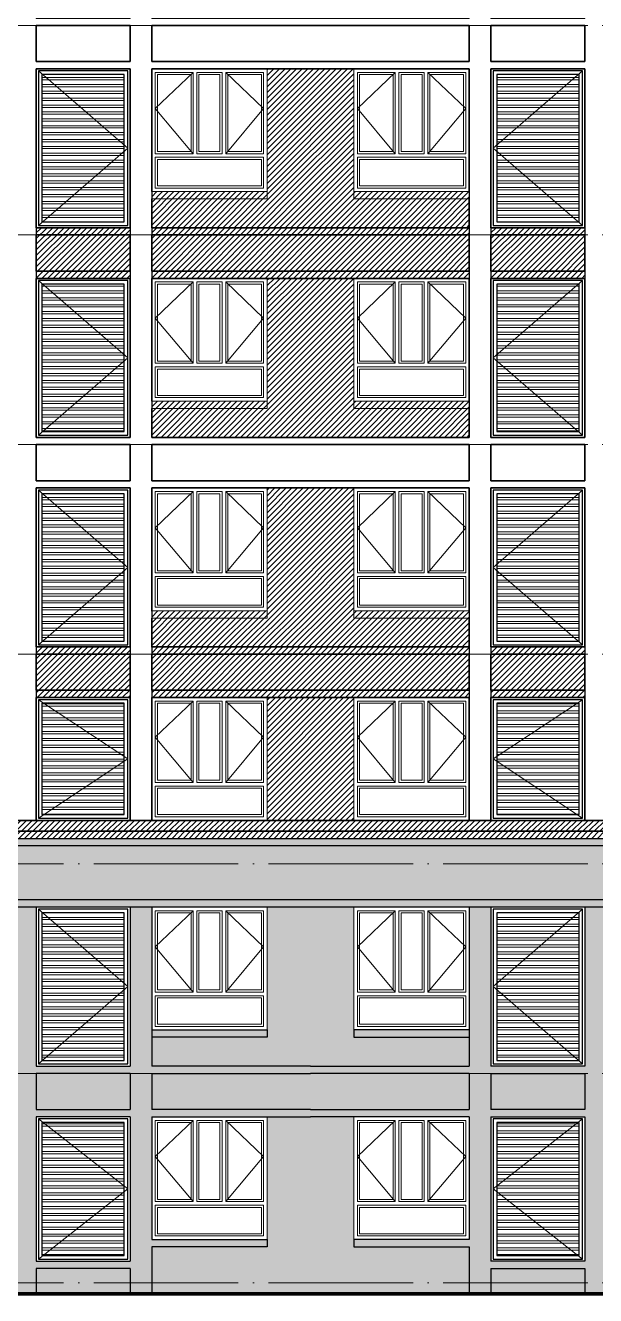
# Model space of a CAD drawing. Extents: x 27938 to 725830, y -209821 to 1628073.
# Drawn here: x 281867 to 289767, y 120374 to 137949 of the extents above; entities that cross this region are included whole.
import ezdxf

# ---------------------------------------------------------------- set-up
doc = ezdxf.new("R2010")
doc.units = 0
doc.header["$LTSCALE"] = 1000
doc.header["$MEASUREMENT"] = 0
doc.linetypes.add('DOTE', pattern=[2.42, 2, -0.2, 0.02, -0.2])
for name, color, linetype in [('3-剖面填充（细）', 250, 'Continuous'), ('5-平立面看线1', 45, 'Continuous'), ('看线', 251, 'Continuous')]:
    doc.layers.add(name, color=color, linetype=linetype)
for name, color, linetype, lineweight in [('DOTE', 19, 'DOTE', 9), ('WINDOW', 144, 'Continuous', 15), ('立面-中轮廓线', 213, 'Continuous', 35), ('立面-普通轮廓', 7, 'Continuous', 18), ('立面-窗', 129, 'Continuous', 30), ('立面-窗开启线', 250, 'Continuous', 13)]:
    doc.layers.add(name, color=color, linetype=linetype, lineweight=lineweight)
pattern_1 = [(180, (-7e-10, -2250.04), (-7e-15, -95.25), []), (180, (-31.75, -2218.29), (-7e-15, -95.25), [])]
pattern_2 = [(45, (0, 0), (-39.28862, 39.28862), [])]
pattern_3 = [(180, (-1300, -2250.04), (-7e-15, -95.25), []), (180, (-1331.75, -2218.29), (-7e-15, -95.25), [])]

# ---------------------------------------------------------------- blocks, each defined once
blk = doc.blocks.new('A$C12A941BB')
at = {"layer": '立面-窗开启线', "ltscale": 0.5, "true_color": 0x88471b}
h = blk.add_hatch(dxfattribs=at)
h.set_pattern_fill('ANSI32', color=36, scale=20, angle=135)
h.set_pattern_definition(pattern_1)
edge = h.paths.add_edge_path()
edge.add_line((1220, -41), (1220, -2120))
edge.add_line((1220, -2120), (80, -2120))
edge.add_line((80, -2114), (80, -80))
edge.add_line((80, -80), (1220, -80))
at = {"layer": '立面-普通轮廓'}
blk.add_lwpolyline([(0, -2200), (1300, -2200), (1300, 0), (0, 0)], close=True, dxfattribs=at)
at = {"layer": '立面-窗'}
for points in [[(30, -2170), (1270, -2170), (1270, -30), (30, -30)], [(80, -2120), (1220, -2120), (1220, -80), (80, -80)]]:
    blk.add_lwpolyline(points, close=True, dxfattribs=at)
at = {"layer": '立面-窗开启线', "ltscale": 0.5}
blk.add_lwpolyline([(30, -30), (1270, -1100), (30, -2170)], dxfattribs=at)
blk = doc.blocks.new('A$C3E9A43BF')
at = {"layer": '3-剖面填充（细）'}
h = blk.add_hatch(dxfattribs=at)
h.set_pattern_fill('ANSI31', color=256, scale=35)
h.set_pattern_definition([(45, (-421266.58, -38026), (-39.2886205, 39.2886205), [])])
h.paths.add_polyline_path([(24850, 6400), (24850, 6550), (-150, 6550), (-150, 6400)])
h = blk.add_hatch(dxfattribs=at)
h.set_pattern_fill('ANSI31', color=256, scale=35)
h.set_pattern_definition([(45, (-421116.58, -38176), (-39.2886205, 39.2886205), [])])
h.paths.add_polyline_path([(24850, 6300), (24850, 6400), (0, 6400), (0, 6300)])
blk.add_line((0, 6300), (24850, 6300), dxfattribs=at)
at = {"layer": '3-剖面填充（细）', "color": 252, "true_color": 0x939598}
blk.add_lwpolyline([(21250, 750), (21250, 5450), (1050, 5450), (1050, 750)], dxfattribs=at)
at = {"layer": '看线', "color": 30}
for points in [[(22200, 750), (22200, 6200), (100, 6200), (100, 750)], [(21150, 750), (21150, 5350), (1150, 5350), (1150, 750)]]:
    blk.add_lwpolyline(points, dxfattribs=at)
at = {"layer": '立面-中轮廓线', "color": 2}
blk.add_line((-150, 6400), (22450, 6400), dxfattribs=at)
blk.add_lwpolyline([(22300, 6300), (22300, 6400), (22450, 6400), (22450, 6550), (-150, 6550), (-150, 6400), (0, 6400), (0, 6300)], dxfattribs=at)
blk = doc.blocks.new('HFHFHFDVD')
at = {"layer": '3-剖面填充（细）'}
h = blk.add_hatch(dxfattribs=at)
h.set_pattern_fill('ANSI31', color=256, scale=35)
h.set_pattern_definition(pattern_2)
h.paths.add_polyline_path([(171656, 43376), (171656, 41676), (172856, 41676), (172856, 43376)])
h = blk.add_hatch(dxfattribs=at)
h.set_pattern_fill('ANSI31', color=256, scale=35)
h.set_pattern_definition(pattern_2)
edge = h.paths.add_edge_path()
edge.add_line((174456, 41176), (174456, 41676))
edge.add_line((174456, 41676), (170056, 41676))
edge.add_line((170056, 41676), (170056, 41176))
edge.add_line((170056, 41176), (174456, 41176))
for p, q in [((170056, 41676), (170056, 41576)), ((174456, 41676), (174456, 41576))]:
    blk.add_line(p, q, dxfattribs=at)
blk = doc.blocks.new('A$C190D6931')
at = {"layer": 'WINDOW'}
for points in [[(-1550, 1650), (-1025, 1650), (-1025, 525), (-1550, 525)], [(-625, 1650), (-975, 1650), (-975, 525), (-625, 525)], [(-50, 1650), (-575, 1650), (-575, 525), (-50, 525)], [(-1550, 475), (-50, 475), (-50, 50), (-1550, 50)]]:
    blk.add_lwpolyline(points, close=True, dxfattribs=at)
at = {"layer": 'WINDOW', "color": 250}
for points in [[(-1520, 1620), (-1055, 1620), (-1055, 555), (-1520, 555)], [(-655, 1620), (-945, 1620), (-945, 555), (-655, 555)], [(-80, 1620), (-545, 1620), (-545, 555), (-80, 555)], [(-1520, 445), (-80, 445), (-80, 80), (-1520, 80)]]:
    blk.add_lwpolyline(points, close=True, dxfattribs=at)
at = {"layer": '立面-普通轮廓'}
blk.add_lwpolyline([(-1600, 1700), (0, 1700), (0, 0), (-1600, 0)], close=True, dxfattribs=at)
at = {"layer": '立面-窗开启线', "color": 251, "ltscale": 0.5, "true_color": 0x636466}
for points in [[(-1025, 1650), (-1550, 1150), (-1025, 525)], [(-575, 1650), (-50, 1150), (-575, 525)]]:
    blk.add_lwpolyline(points, dxfattribs=at)
blk = doc.blocks.new('A$C36833A54')
at = {"layer": '立面-窗开启线', "ltscale": 0.5, "true_color": 0x88471b}
h = blk.add_hatch(dxfattribs=at)
h.set_pattern_fill('ANSI32', color=36, scale=20, angle=135)
h.set_pattern_definition(pattern_3)
edge = h.paths.add_edge_path()
edge.add_line((-80, -41), (-80, -1920))
edge.add_line((-80, -1920), (-1213, -1920))
edge.add_line((-1220, -1920), (-1220, -80))
edge.add_line((-1220, -80), (-80, -80))
at = {"layer": '立面-普通轮廓'}
blk.add_lwpolyline([(-1300, -2000), (0, -2000), (0, 0), (-1300, 0)], close=True, dxfattribs=at)
at = {"layer": '立面-窗'}
for points in [[(-1270, -1970), (-30, -1970), (-30, -30), (-1270, -30)], [(-1220, -1920), (-80, -1920), (-80, -80), (-1220, -80)]]:
    blk.add_lwpolyline(points, close=True, dxfattribs=at)
at = {"layer": '立面-窗开启线', "ltscale": 0.5}
blk.add_lwpolyline([(-1270, -30), (-30, -1000), (-1270, -1970)], dxfattribs=at)
blk = doc.blocks.new('A$C2EEC76F5')
at = {"layer": '立面-窗开启线', "ltscale": 0.5, "true_color": 0x88471b}
h = blk.add_hatch(dxfattribs=at)
h.set_pattern_fill('ANSI32', color=36, scale=20, angle=135)
h.set_pattern_definition(pattern_3)
edge = h.paths.add_edge_path()
edge.add_line((-80, -41), (-80, -1920))
edge.add_line((-80, -1920), (-1213, -1920))
edge.add_line((-1220, -1920), (-1220, -80))
edge.add_line((-1220, -80), (-80, -80))
at = {"layer": '立面-普通轮廓'}
blk.add_lwpolyline([(-1300, -2000), (0, -2000), (0, 0), (-1300, 0)], close=True, dxfattribs=at)
at = {"layer": '立面-窗'}
for points in [[(-1270, -1970), (-30, -1970), (-30, -30), (-1270, -30)], [(-1220, -1920), (-80, -1920), (-80, -80), (-1220, -80)]]:
    blk.add_lwpolyline(points, close=True, dxfattribs=at)
at = {"layer": '立面-窗开启线', "ltscale": 0.5}
blk.add_lwpolyline([(-30, -30), (-1270, -1000), (-30, -1970)], dxfattribs=at)
blk = doc.blocks.new('A$C74FB5F66')
at = {"layer": '立面-窗开启线', "ltscale": 0.5, "true_color": 0x88471b}
h = blk.add_hatch(dxfattribs=at)
h.set_pattern_fill('ANSI32', color=36, scale=20, angle=135)
h.set_pattern_definition(pattern_3)
edge = h.paths.add_edge_path()
edge.add_line((-80, -41), (-80, -1620))
edge.add_line((-80, -1620), (-1220, -1620))
edge.add_line((-1220, -1614), (-1220, -80))
edge.add_line((-1220, -80), (-80, -80))
at = {"layer": '立面-普通轮廓'}
blk.add_lwpolyline([(-1300, -1700), (0, -1700), (0, 0), (-1300, 0)], close=True, dxfattribs=at)
at = {"layer": '立面-窗'}
for points in [[(-1270, -1670), (-30, -1670), (-30, -30), (-1270, -30)], [(-1220, -1620), (-80, -1620), (-80, -80), (-1220, -80)]]:
    blk.add_lwpolyline(points, close=True, dxfattribs=at)
at = {"layer": '立面-窗开启线', "ltscale": 0.5}
blk.add_lwpolyline([(-1270, -30), (-30, -850), (-1270, -1670)], dxfattribs=at)
blk = doc.blocks.new('A$C2FD21DA3')
at = {"layer": '立面-窗开启线', "ltscale": 0.5, "true_color": 0x88471b}
h = blk.add_hatch(dxfattribs=at)
h.set_pattern_fill('ANSI32', color=36, scale=20, angle=135)
h.set_pattern_definition(pattern_1)
edge = h.paths.add_edge_path()
edge.add_line((1220, -41), (1220, -1620))
edge.add_line((1220, -1620), (80, -1620))
edge.add_line((80, -1614), (80, -80))
edge.add_line((80, -80), (1220, -80))
at = {"layer": '立面-普通轮廓'}
blk.add_lwpolyline([(0, -1700), (1300, -1700), (1300, 0), (0, 0)], close=True, dxfattribs=at)
at = {"layer": '立面-窗'}
for points in [[(30, -1670), (1270, -1670), (1270, -30), (30, -30)], [(80, -1620), (1220, -1620), (1220, -80), (80, -80)]]:
    blk.add_lwpolyline(points, close=True, dxfattribs=at)
at = {"layer": '立面-窗开启线', "ltscale": 0.5}
blk.add_lwpolyline([(1270, -30), (30, -850), (1270, -1670)], dxfattribs=at)
blk = doc.blocks.new('A$C04AD5CC0')
at = {"layer": '立面-窗开启线', "ltscale": 0.5, "true_color": 0x88471b}
h = blk.add_hatch(dxfattribs=at)
h.set_pattern_fill('ANSI32', color=36, scale=20, angle=135)
h.set_pattern_definition(pattern_3)
edge = h.paths.add_edge_path()
edge.add_line((-80, -41), (-80, -2120))
edge.add_line((-80, -2120), (-1220, -2120))
edge.add_line((-1220, -2114), (-1220, -80))
edge.add_line((-1220, -80), (-80, -80))
at = {"layer": '立面-普通轮廓'}
blk.add_lwpolyline([(-1300, -2200), (0, -2200), (0, 0), (-1300, 0)], close=True, dxfattribs=at)
at = {"layer": '立面-窗'}
for points in [[(-1270, -2170), (-30, -2170), (-30, -30), (-1270, -30)], [(-1220, -2120), (-80, -2120), (-80, -80), (-1220, -80)]]:
    blk.add_lwpolyline(points, close=True, dxfattribs=at)
at = {"layer": '立面-窗开启线', "ltscale": 0.5}
blk.add_lwpolyline([(-30, -30), (-1270, -1100), (-30, -2170)], dxfattribs=at)
blk = doc.blocks.new('HGHFSFFESDDRG')
at = {"layer": '立面-中轮廓线'}
for p, q in [((168456, 43976), (168456, 43476)), ((169756, 43976), (169756, 43476)), ((170056, 43976), (170056, 43476)), ((174456, 43976), (174456, 43476)), ((174756, 43976), (174756, 43476)), ((176056, 43976), (176056, 43476)), ((168456, 43376), (168456, 41176)), ((169756, 43376), (169756, 41176)), ((170056, 43376), (170056, 41676)), ((174456, 43376), (174456, 41676)), ((174756, 43376), (174756, 41176)), ((176056, 43376), (176056, 41176)), ((170056, 41576), (170056, 41176)), ((174456, 41576), (174456, 41176))]:
    blk.add_line(p, q, dxfattribs=at)
for points in [[(168456, 43476), (169756, 43476)], [(172256, 43476), (170056, 43476)], [(172256, 43476), (174456, 43476)], [(176056, 43476), (174756, 43476)], [(169756, 43376), (168456, 43376)], [(170056, 43376), (172256, 43376)], [(174456, 43376), (172256, 43376)], [(174756, 43376), (176056, 43376)], [(168456, 41176), (169756, 41176)], [(172256, 41176), (170056, 41176)], [(172256, 41176), (174456, 41176)], [(176056, 41176), (174756, 41176)], [(169756, 41076), (168456, 41076)], [(170056, 41076), (172256, 41076)], [(174456, 41076), (172256, 41076)], [(174756, 41076), (176056, 41076)]]:
    blk.add_lwpolyline(points, dxfattribs=at)
at = {"layer": '立面-普通轮廓'}
for points in [[(170056, 41676), (171656, 41676), (171656, 41576), (170056, 41576)], [(174456, 41676), (172856, 41676), (172856, 41576), (174456, 41576)]]:
    blk.add_lwpolyline(points, dxfattribs=at)
for name, p in [('A$C12A941BB', (168456, 43376)), ('A$C190D6931', (171656, 41676)), ('A$C190D6931', (174456, 41676)), ('A$C04AD5CC0', (176056, 43376))]:
    blk.add_blockref(name, p)
blk = doc.blocks.new('GDGDGDD')
at = {"layer": '3-剖面填充（细）'}
h = blk.add_hatch(dxfattribs=at)
h.set_pattern_fill('ANSI31', color=256, scale=35)
h.set_pattern_definition([(45, (-310716.775, 8699.96), (-39.2886205, 39.2886205), [])])
h.paths.add_polyline_path([(133650, 43376), (133650, 44076), (132350, 44076), (132350, 43376)])
h = blk.add_hatch(dxfattribs=at)
h.set_pattern_fill('ANSI31', color=256, scale=35)
h.set_pattern_definition([(45, (-309116.775, 8699.96), (-39.2886205, 39.2886205), [])])
h.paths.add_polyline_path([(138350, 43376), (138350, 44076), (133950, 44076), (133950, 43376)])
h = blk.add_hatch(dxfattribs=at)
h.set_pattern_fill('ANSI31', color=256, scale=35)
h.set_pattern_definition([(45, (-304416.775, 8699.96), (-39.2886205, 39.2886205), [])])
h.paths.add_polyline_path([(139950, 43376), (139950, 44076), (138650, 44076), (138650, 43376)])
at = {"color": 7}
for p, q in [((132350, 44076), (133650, 44076)), ((132350, 43976), (133650, 43976)), ((133950, 44076), (138350, 44076)), ((133950, 43976), (138350, 43976)), ((138650, 44076), (139950, 44076)), ((138650, 43976), (139950, 43976)), ((132350, 43476), (133650, 43476)), ((133950, 43476), (138350, 43476)), ((138650, 43476), (139950, 43476)), ((132350, 43376), (133650, 43376)), ((133950, 43376), (138350, 43376)), ((138650, 43376), (139950, 43376))]:
    blk.add_line(p, q, dxfattribs=at)
at = {"layer": '3-剖面填充（细）'}
for p, q in [((132350, 44076), (132350, 43976)), ((133650, 44076), (133650, 43976)), ((133950, 44076), (133950, 43976)), ((138350, 44076), (138350, 43976)), ((138650, 44076), (138650, 43976)), ((139950, 44076), (139950, 43976)), ((132350, 43476), (132350, 43376)), ((133650, 43476), (133650, 43376)), ((133950, 43476), (133950, 43376)), ((138350, 43476), (138350, 43376)), ((138650, 43476), (138650, 43376)), ((139950, 43476), (139950, 43376))]:
    blk.add_line(p, q, dxfattribs=at)

msp = doc.modelspace()

# ---------------------------------------------------------------- hatches: boundary and pattern name
at = {"layer": '3-剖面填充（细）'}
h = msp.add_hatch(dxfattribs=at)
h.set_pattern_fill('ANSI31', color=256, scale=35)
h.set_pattern_definition([(45, (113560.76, 85272.64), (-39.28862, 39.28862), [])])
h.paths.add_polyline_path([(285216.6, 128648.6), (285216.6, 126948.6), (286416.6, 126948.6), (286416.6, 128648.6)])
h = msp.add_hatch(dxfattribs=at)
h.set_pattern_fill('混凝土', color=251, scale=40)
h.set_pattern_definition([(50, (113560.76, 112891.82), (286.90407, -25.10085), [30, -330]), (355, (113560.76, 112891.82), (-55.50053, 300.87685), [24, -264]), (100.4514, (113584.67, 112889.73), (231.40375, 275.7758), [25.49608, -280.45684]), (46.1842, (113560.76, 112971.8), (426.8964, -66.2076), [45, -495]), (96.6356, (113596.34, 112966.3), (373.8651, 389.64715), [38.2441, -420.6852]), (351.1842, (113560.76, 112971.8), (373.8648, 389.6474), [36, -396]), (21, (113600.76, 112951.82), (238.76282, -161.04756), [30, -330]), (326, (113600.76, 112951.82), (97.32613, 290.06), [24, -264]), (71.4514, (113620.66, 112938.4), (336.08905, 129.0122), [25.49608, -280.45684]), (37.5, (113560.76, 112891.82), (4.86394, 133.15754), [0, -260.8, 0, -268, 0, -265]), (7.5, (113560.76, 112891.82), (105.227815, 157.76468), [0, -152.8, 0, -254.8, 0, -101]), (327.5, (113471.56, 112891.82), (213.528974, -9.02195), [0, -100, 0, -312, 0, -414]), (317.5, (113431.56, 112891.82), (233.27447, 40.042), [0, -130, 0, -207.2, 0, -294])])
h.paths.add_polyline_path([(300016.6, 125748.6), (301816.6, 125748.6), (301816.6, 123548.6), (300016.6, 123548.6)], flags=16)
h.paths.add_polyline_path([(311016.6, 122848.6), (312616.6, 122848.6), (312616.6, 121148.6), (311016.6, 121148.6)], flags=16)
h.paths.add_polyline_path([(311016.6, 125748.6), (312616.6, 125748.6), (312616.6, 124048.6), (311016.6, 124048.6)], flags=16)
h.paths.add_polyline_path([(309416.6, 122848.6), (310716.6, 122848.6), (310716.6, 120848.6), (309416.6, 120848.6)], flags=16)
h.paths.add_polyline_path([(309416.6, 125748.6), (310716.6, 125748.6), (310716.6, 123548.6), (309416.6, 123548.6)], flags=16)
h.paths.add_polyline_path([(303816.6, 122848.6), (303816.6, 121748.6), (303216.6, 121748.6), (303216.6, 121148.6), (303266.6, 121148.6), (303266.6, 121048.6), (303216.6, 121048.6), (303216.6, 121148.6), (309116.6, 121148.6), (309116.6, 122848.6), (306716.6, 122848.6), (306716.6, 121748.6), (305616.6, 121748.6), (305616.6, 122848.6)], flags=16)
h.paths.add_polyline_path([(303816.6, 125748.6), (303816.6, 124648.6), (303216.6, 124648.6), (303216.6, 123548.6), (309116.6, 123548.6), (309116.6, 125748.6), (306716.6, 125748.6), (306716.6, 124648.6), (305616.6, 124648.6), (305616.6, 125748.6)], flags=16)
h.paths.add_polyline_path([(300016.6, 122848.6), (301816.6, 122848.6), (301816.6, 121148.6), (300016.6, 121148.6)], flags=16)
h.paths.add_polyline_path([(315416.6, 122848.6), (313816.6, 122848.6), (313816.6, 121148.6), (315416.6, 121148.6)], flags=16)
h.paths.add_polyline_path([(315416.6, 125748.6), (313816.6, 125748.6), (313816.6, 124048.6), (315416.6, 124048.6)], flags=16)
h.paths.add_polyline_path([(317016.6, 122848.6), (315716.6, 122848.6), (315716.6, 120848.6), (317016.6, 120848.6)], flags=16)
h.paths.add_polyline_path([(317016.6, 125748.6), (315716.6, 125748.6), (315716.6, 123548.6), (317016.6, 123548.6)], flags=16)
h.paths.add_polyline_path([(322616.6, 122848.6), (322616.6, 121748.6), (323216.6, 121748.6), (323216.6, 121148.6), (323166.6, 121148.6), (323166.6, 121048.6), (323216.6, 121048.6), (323216.6, 121148.6), (317316.6, 121148.6), (317316.6, 122848.6), (319716.6, 122848.6), (319716.6, 121748.6), (320816.6, 121748.6), (320816.6, 122848.6)], flags=16)
h.paths.add_polyline_path([(322616.6, 125748.6), (322616.6, 124648.6), (323216.6, 124648.6), (323216.6, 123548.6), (317316.6, 123548.6), (317316.6, 125748.6), (319716.6, 125748.6), (319716.6, 124648.6), (320816.6, 124648.6), (320816.6, 125748.6)], flags=16)
h.paths.add_polyline_path([(326416.6, 122848.6), (324616.6, 122848.6), (324616.6, 121148.6), (326416.6, 121148.6)], flags=16)
h.paths.add_polyline_path([(299016.6, 125748.6), (297216.6, 125748.6), (297216.6, 123548.6), (299016.6, 123548.6)], flags=16)
h.paths.add_polyline_path([(288016.6, 122848.6), (286416.6, 122848.6), (286416.6, 121148.6), (288016.6, 121148.6)], flags=16)
h.paths.add_polyline_path([(288016.6, 125748.6), (286416.6, 125748.6), (286416.6, 124048.6), (288016.6, 124048.6)], flags=16)
h.paths.add_polyline_path([(289616.6, 122848.6), (288316.6, 122848.6), (288316.6, 120848.6), (289616.6, 120848.6)], flags=16)
h.paths.add_polyline_path([(289616.6, 125748.6), (288316.6, 125748.6), (288316.6, 123548.6), (289616.6, 123548.6)], flags=16)
h.paths.add_polyline_path([(295216.6, 122848.6), (295216.6, 121748.6), (295816.6, 121748.6), (295816.6, 121148.6), (295766.6, 121148.6), (295766.6, 121048.6), (295816.6, 121048.6), (295816.6, 121148.6), (289916.6, 121148.6), (289916.6, 122848.6), (292316.6, 122848.6), (292316.6, 121748.6), (293416.6, 121748.6), (293416.6, 122848.6)], flags=16)
h.paths.add_polyline_path([(295216.6, 125748.6), (295216.6, 124648.6), (295816.6, 124648.6), (295816.6, 123548.6), (289916.6, 123548.6), (289916.6, 125748.6), (292316.6, 125748.6), (292316.6, 124648.6), (293416.6, 124648.6), (293416.6, 125748.6)], flags=16)
h.paths.add_polyline_path([(299016.6, 122848.6), (297216.6, 122848.6), (297216.6, 121148.6), (299016.6, 121148.6)], flags=16)
h.paths.add_polyline_path([(283616.6, 122848.6), (285216.6, 122848.6), (285216.6, 121148.6), (283616.6, 121148.6)], flags=16)
h.paths.add_polyline_path([(283616.6, 125748.6), (285216.6, 125748.6), (285216.6, 124048.6), (283616.6, 124048.6)], flags=16)
h.paths.add_polyline_path([(282016.6, 122848.6), (283316.6, 122848.6), (283316.6, 120848.6), (282016.6, 120848.6)], flags=16)
h.paths.add_polyline_path([(282016.6, 125748.6), (283316.6, 125748.6), (283316.6, 123548.6), (282016.6, 123548.6)], flags=16)
h.paths.add_polyline_path([(276416.6, 122848.6), (276416.6, 121748.6), (275816.6, 121748.6), (275816.6, 121148.6), (275866.6, 121148.6), (275866.6, 121048.6), (275816.6, 121048.6), (275816.6, 121148.6), (281716.6, 121148.6), (281716.6, 122848.6), (279316.6, 122848.6), (279316.6, 121748.6), (278216.6, 121748.6), (278216.6, 122848.6)], flags=16)
h.paths.add_polyline_path([(276416.6, 125748.6), (276416.6, 124648.6), (275816.6, 124648.6), (275816.6, 123548.6), (281716.6, 123548.6), (281716.6, 125748.6), (279316.6, 125748.6), (279316.6, 124648.6), (278216.6, 124648.6), (278216.6, 125748.6)], flags=16)
h.paths.add_polyline_path([(272616.6, 122848.6), (274416.6, 122848.6), (274416.6, 121148.6), (272616.6, 121148.6)], flags=16)
h.paths.add_polyline_path([(272016.6, 123498.6), (272016.6, 122948.6), (271866.6, 122948.6), (271866.6, 122848.6), (272016.6, 122848.6), (272016.6, 121148.6), (271866.6, 121148.6), (271866.6, 121048.6), (272016.6, 121048.6), (272016.6, 120398.6), (327016.6, 120398.6), (327016.6, 121048.6), (327166.6, 121048.6), (327166.6, 121148.6), (327016.6, 121148.6), (327016.6, 122848.6), (327166.6, 122848.6), (327166.6, 122948.6), (327016.6, 122948.6), (327016.6, 123498.6), (324366.6, 123498.6), (324366.6, 126698.6), (274666.6, 126698.6), (274666.6, 123498.6)])

# ---------------------------------------------------------------- linework, layer by layer
for p, q in [((283616.6, 124048.6), (283616.6, 123948.6)), ((288016.6, 124048.6), (288016.6, 123948.6))]:
    msp.add_line(p, q, dxfattribs=at)
at = {"layer": '5-平立面看线1', "color": 1, "ltscale": 0.8, "const_width": 50}
msp.add_lwpolyline([(328516.6, 120398.6), (270716.6, 120398.6)], dxfattribs=at)
at = {"layer": 'DOTE', "linetype": 'DOTE'}
for p, q in [((270716.6, 137948.6), (328516.6, 137948.6)), ((270716.6, 135048.6), (328516.6, 135048.6)), ((270716.6, 132148.6), (328516.6, 132148.6)), ((270716.6, 129248.6), (328516.6, 129248.6)), ((270716.6, 126348.6), (328516.6, 126348.6)), ((270716.6, 123448.6), (328516.6, 123448.6)), ((270716.6, 120548.6), (328516.6, 120548.6))]:
    msp.add_line(p, q, dxfattribs=at)
at = {"layer": '看线', "color": 30}
for p, q in [((282016.6, 125748.6), (282016.6, 123548.6)), ((283316.6, 125748.6), (283316.6, 123548.6)), ((283616.6, 125748.6), (283616.6, 124048.6)), ((288016.6, 125748.6), (288016.6, 124048.6)), ((288316.6, 125748.6), (288316.6, 123548.6)), ((289616.6, 125748.6), (289616.6, 123548.6)), ((283616.6, 123948.6), (283616.6, 123548.6)), ((288016.6, 123948.6), (288016.6, 123548.6)), ((282016.6, 123448.6), (282016.6, 122948.6)), ((283316.6, 123448.6), (283316.6, 122948.6)), ((283616.6, 123448.6), (283616.6, 122948.6)), ((288016.6, 123448.6), (288016.6, 122948.6)), ((288316.6, 123448.6), (288316.6, 122948.6)), ((289616.6, 123448.6), (289616.6, 122948.6)), ((282016.6, 122848.6), (282016.6, 120848.6)), ((283316.6, 122848.6), (283316.6, 120848.6)), ((283616.6, 122848.6), (283616.6, 121148.6)), ((288016.6, 122848.6), (288016.6, 121148.6)), ((288316.6, 122848.6), (288316.6, 120848.6)), ((289616.6, 122848.6), (289616.6, 120848.6)), ((283616.6, 121048.6), (283616.6, 120398.6)), ((288016.6, 121048.6), (288016.6, 120398.6)), ((282016.6, 120748.6), (282016.6, 120398.6)), ((283316.6, 120748.6), (283316.6, 120398.6)), ((288316.6, 120748.6), (288316.6, 120398.6)), ((289616.6, 120748.6), (289616.6, 120398.6))]:
    msp.add_line(p, q, dxfattribs=at)
for points in [[(283616.6, 124048.6), (285216.6, 124048.6), (285216.6, 123948.6), (283616.6, 123948.6)], [(288016.6, 124048.6), (286416.6, 124048.6), (286416.6, 123948.6), (288016.6, 123948.6)], [(282016.6, 123548.6), (283316.6, 123548.6)], [(283316.6, 123448.6), (282016.6, 123448.6)], [(285816.6, 123548.6), (283616.6, 123548.6)], [(283616.6, 123448.6), (285816.6, 123448.6)], [(285816.6, 123548.6), (288016.6, 123548.6)], [(288016.6, 123448.6), (285816.6, 123448.6)], [(289616.6, 123548.6), (288316.6, 123548.6)], [(288316.6, 123448.6), (289616.6, 123448.6)], [(282016.6, 122948.6), (283316.6, 122948.6)], [(285816.6, 122948.6), (283616.6, 122948.6)], [(285816.6, 122948.6), (288016.6, 122948.6)], [(289616.6, 122948.6), (288316.6, 122948.6)], [(283316.6, 122848.6), (282016.6, 122848.6)], [(283616.6, 122848.6), (285816.6, 122848.6)], [(288016.6, 122848.6), (285816.6, 122848.6)], [(288316.6, 122848.6), (289616.6, 122848.6)], [(283616.6, 121148.6), (285216.6, 121148.6), (285216.6, 121048.6), (283616.6, 121048.6)], [(288016.6, 121148.6), (286416.6, 121148.6), (286416.6, 121048.6), (288016.6, 121048.6)], [(282016.6, 120848.6), (283316.6, 120848.6)], [(283316.6, 120748.6), (282016.6, 120748.6)], [(289616.6, 120848.6), (288316.6, 120848.6)], [(288316.6, 120748.6), (289616.6, 120748.6)]]:
    msp.add_lwpolyline(points, dxfattribs=at)
at = {"layer": '立面-中轮廓线'}
for p, q in [((282016.6, 129248.6), (282016.6, 128748.6)), ((283316.6, 129248.6), (283316.6, 128748.6)), ((283616.6, 129248.6), (283616.6, 128748.6)), ((288016.6, 129248.6), (288016.6, 128748.6)), ((288316.6, 129248.6), (288316.6, 128748.6)), ((289616.6, 129248.6), (289616.6, 128748.6)), ((282016.6, 128648.6), (282016.6, 126948.6)), ((283316.6, 128648.6), (283316.6, 126948.6)), ((283616.6, 128648.6), (283616.6, 126948.6)), ((288016.6, 128648.6), (288016.6, 126948.6)), ((288316.6, 128648.6), (288316.6, 126948.6)), ((289616.6, 128648.6), (289616.6, 126948.6))]:
    msp.add_line(p, q, dxfattribs=at)
for points in [[(282016.6, 128748.6), (283316.6, 128748.6)], [(285816.6, 128748.6), (283616.6, 128748.6)], [(285816.6, 128748.6), (288016.6, 128748.6)], [(289616.6, 128748.6), (288316.6, 128748.6)], [(283316.6, 128648.6), (282016.6, 128648.6)], [(283616.6, 128648.6), (285816.6, 128648.6)], [(288016.6, 128648.6), (285816.6, 128648.6)], [(288316.6, 128648.6), (289616.6, 128648.6)]]:
    msp.add_lwpolyline(points, dxfattribs=at)

# ---------------------------------------------------------------- block references
for name, p in [('HGHFSFFESDDRG', (113560.8, 96872.6)), ('HGHFSFFESDDRG', (113560.8, 93972.6)), ('HFHFHFDVD', (113560.8, 93972.6)), ('HGHFSFFESDDRG', (113560.8, 91072.6)), ('HGHFSFFESDDRG', (113560.8, 91072.6)), ('GDGDGDD', (149666.8, 91072.6)), ('HFHFHFDVD', (113560.8, 91072.6)), ('HGHFSFFESDDRG', (113560.8, 88172.6)), ('HFHFHFDVD', (113560.8, 88172.6)), ('GDGDGDD', (149666.8, 85272.6)), ('A$C74FB5F66', (283316.6, 128648.6)), ('A$C190D6931', (285216.6, 126948.6)), ('A$C190D6931', (288016.6, 126948.6)), ('A$C2FD21DA3', (288316.6, 128648.6)), ('A$C3E9A43BF', (274666.6, 120398.6)), ('A$C12A941BB', (282016.6, 125748.6)), ('A$C190D6931', (285216.6, 124048.6)), ('A$C190D6931', (288016.6, 124048.6)), ('A$C04AD5CC0', (289616.6, 125748.6)), ('A$C36833A54', (283316.6, 122848.6)), ('A$C190D6931', (285216.6, 121148.6)), ('A$C190D6931', (288016.6, 121148.6)), ('A$C2EEC76F5', (289616.6, 122848.6))]:
    msp.add_blockref(name, p)

doc.saveas('drawing.dxf')
